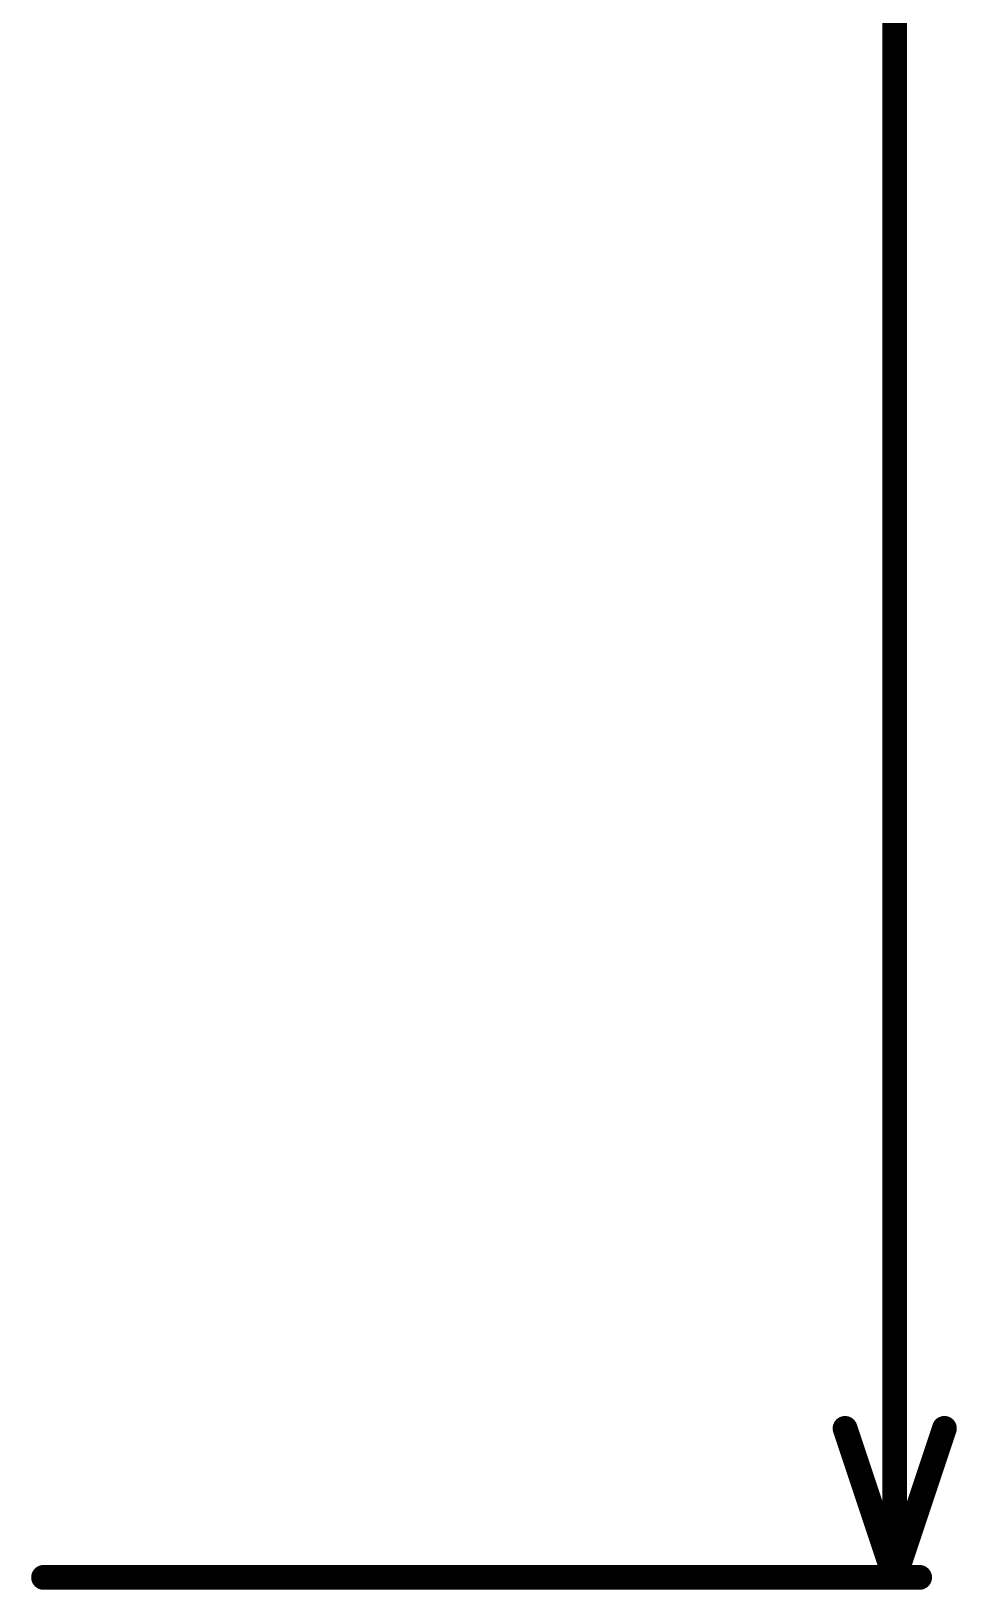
# Model space of a CAD drawing. Header units: inches. Extents: x -0.01 to 2.44, y -0.01 to 2.26.
# Drawn here: x 2.057 to 2.43, y -0.005 to 0.623 of the extents above; entities that cross this region are included whole.
import ezdxf

# ---------------------------------------------------------------- set-up
doc = ezdxf.new("R2010")
doc.units = ezdxf.units.IN
doc.header["$MEASUREMENT"] = 0
doc.layers.add('Mechanical 1', color=6, linetype='Continuous')

msp = doc.modelspace()

# ---------------------------------------------------------------- linework, layer by layer
at = {"layer": 'Mechanical 1'}
for points in [[(2.405, 0, 0.01, 0.01, 0), (2.405, 0.69826, 0.01, 0.01, 0)], [(2.385, 0.06, 0.01, 0.01, 0), (2.405, 0, 0.01, 0.01, 0)], [(2.405, 0, 0.01, 0.01, 0), (2.425, 0.06, 0.01, 0.01, 0)], [(2.06224, 0, 0.01, 0.01, 0), (2.415, 0, 0.01, 0.01, 0)]]:
    msp.add_lwpolyline(points, format="xyseb", dxfattribs=at)
for points in [[(2.3825, 0.06, 0.005, 0.005, 1), (2.3875, 0.06, 0.005, 0.005, 1)], [(2.4225, 0.06, 0.005, 0.005, 1), (2.4275, 0.06, 0.005, 0.005, 1)], [(2.05974, 0, 0.005, 0.005, 1), (2.06474, 0, 0.005, 0.005, 1)], [(2.4025, 0, 0.005, 0.005, 1), (2.4075, 0, 0.005, 0.005, 1)], [(2.4025, 0, 0.005, 0.005, 1), (2.4075, 0, 0.005, 0.005, 1)], [(2.4025, 0, 0.005, 0.005, 1), (2.4075, 0, 0.005, 0.005, 1)], [(2.4125, 0, 0.005, 0.005, 1), (2.4175, 0, 0.005, 0.005, 1)]]:
    msp.add_lwpolyline(points, format="xyseb", close=True, dxfattribs=at)

doc.saveas('drawing.dxf')
